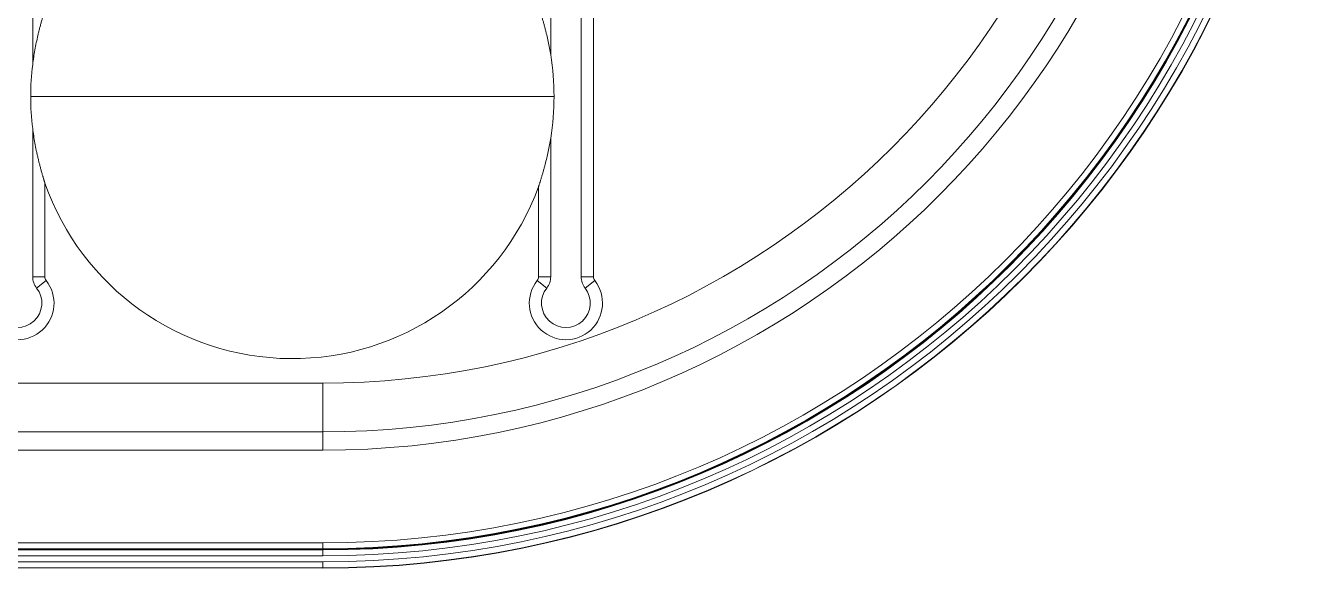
# Model space of a CAD drawing. Header units: millimetres. Extents: x 409 to 2276, y 1039 to 1674.
# Drawn here: x 1726.3 to 1831.8, y 1333.5 to 1378 of the extents above; entities that cross this region are included whole.
import ezdxf

# ---------------------------------------------------------------- set-up
doc = ezdxf.new("R2010")
doc.units = ezdxf.units.MM
doc.layers.add('粗实线层', color=7, linetype='Continuous', lineweight=35)

msp = doc.modelspace()

# ---------------------------------------------------------------- linework, layer by layer
at = {"layer": '粗实线层', "lineweight": 20}
for p, q in [((1769.3, 1375.577), (1769.3, 1390.762)), ((1771.8, 1357.382), (1771.8, 1390.762)), ((1772.8, 1357.382), (1772.8, 1390.762)), ((1726.838, 1374.772), (1726.838, 1387.865)), ((1726.679, 1372.161), (1748.126, 1372.161)), ((1769.574, 1372.161), (1748.126, 1372.161)), ((1726.838, 1357.382), (1726.838, 1369.55)), ((1769.3, 1368.745), (1769.3, 1357.382)), ((1727.838, 1357.382), (1727.838, 1365.062)), ((1768.3, 1364.744), (1768.3, 1357.382)), ((1806.914, 1358.373), (1806.953, 1358.334)), ((1726.838, 1357.382), (1727.838, 1357.382)), ((1769.3, 1357.382), (1768.3, 1357.382)), ((1771.8, 1357.382), (1772.8, 1357.382)), ((1727.16, 1356.455), (1727.945, 1357.073)), ((1768.979, 1356.455), (1768.193, 1357.073)), ((1772.122, 1356.455), (1772.907, 1357.073)), ((1610.626, 1348.661), (1750.626, 1348.661)), ((1750.626, 1348.661), (1750.626, 1344.661)), ((1610.626, 1344.661), (1750.626, 1344.661)), ((1610.626, 1344.661), (1750.626, 1344.661)), ((1750.626, 1344.661), (1750.626, 1343.161)), ((1750.626, 1343.161), (1610.626, 1343.161)), ((1750.626, 1335.557), (1610.626, 1335.557)), ((1750.626, 1335.083), (1610.626, 1335.083)), ((1750.626, 1335.557), (1750.626, 1335.058)), ((1750.626, 1335.058), (1610.626, 1335.058)), ((1750.626, 1335.003), (1610.626, 1335.003)), ((1610.626, 1334.978), (1750.626, 1334.978)), ((1750.626, 1334.503), (1610.626, 1334.503)), ((1750.626, 1335.058), (1750.626, 1335.003)), ((1750.626, 1334.503), (1750.626, 1335.003)), ((1610.626, 1334.005), (1750.626, 1334.005)), ((1610.626, 1333.505), (1750.626, 1333.505)), ((1750.626, 1334.005), (1750.626, 1333.505))]:
    msp.add_line(p, q, dxfattribs=at)
for centre, radius, start, end in [((1750.626, 1414.661), 70, 270, 0), ((1750.626, 1414.661), 79.579, 270, 0), ((1750.626, 1414.661), 79.683, 270, 0), ((1750.626, 1414.661), 81.183, 270, 0), ((1750.626, 1414.661), 66, 270, 0), ((1750.626, 1414.661), 80.657, 270, 0), ((1750.626, 1414.661), 81.157, 270, 0), ((1750.626, 1414.661), 70, 270, 0), ((1750.626, 1414.661), 79.659, 270, 0), ((1750.626, 1414.661), 80.158, 270, 0), ((1750.626, 1414.661), 79.104, 270, 0), ((1750.626, 1414.661), 71.5, 270, 0), ((1750.626, 1414.661), 79.603, 270, 0), ((1748.126, 1372.161), 21.448, 0, 9.16525), ((1748.126, 1372.161), 21.448, 173.00793, 180), ((1748.126, 1372.161), 21.448, 180, 186.99207), ((1748.126, 1372.161), 21.448, 350.83475, 0), ((1748.126, 1372.161), 21.494, 199.28489, 339.81272), ((1728.338, 1357.382), 1.5, 180, 218.21321), ((1728.338, 1357.382), 0.5, 180, 218.21321), ((1767.8, 1357.382), 0.5, 321.78679, 0), ((1767.8, 1357.382), 1.5, 321.78679, 0), ((1773.3, 1357.382), 1.5, 180, 218.21321), ((1773.3, 1357.382), 0.5, 180, 218.21321), ((1725.588, 1355.217), 3, 141.78679, 38.21321), ((1725.588, 1355.217), 2, 141.78679, 38.21321), ((1770.55, 1355.217), 3, 141.78679, 38.21321), ((1770.55, 1355.217), 2, 141.78679, 38.21321)]:
    msp.add_arc(centre, radius, start, end, dxfattribs=at)
for points, knots in [([(1769.3, 1375.577), (1769.271, 1375.76), (1769.239, 1375.942), (1769.171, 1376.306), (1769.135, 1376.487), (1769.058, 1376.848), (1769.018, 1377.028), (1768.954, 1377.297), (1768.933, 1377.387), (1768.888, 1377.565), (1768.866, 1377.655), (1768.819, 1377.832), (1768.796, 1377.921), (1768.748, 1378.097), (1768.723, 1378.185), (1768.674, 1378.359), (1768.649, 1378.446), (1768.611, 1378.575), (1768.598, 1378.618), (1768.573, 1378.703), (1768.56, 1378.745), (1768.521, 1378.871), (1768.496, 1378.954), (1768.458, 1379.075), (1768.445, 1379.114), (1768.427, 1379.173), (1768.421, 1379.192), (1768.408, 1379.231), (1768.402, 1379.25), (1768.385, 1379.305), (1768.373, 1379.341), (1768.357, 1379.392), (1768.351, 1379.409), (1768.341, 1379.441), (1768.336, 1379.456), (1768.327, 1379.485), (1768.323, 1379.498), (1768.317, 1379.517), (1768.316, 1379.522), (1768.312, 1379.534), (1768.311, 1379.539), (1768.306, 1379.553), (1768.304, 1379.561), (1768.301, 1379.573), (1768.3, 1379.577), (1768.3, 1379.579)], [0, 0, 0, 0, 0.125, 0.125, 0.25, 0.25, 0.375, 0.375, 0.4375, 0.4375, 0.5, 0.5, 0.5625, 0.5625, 0.625, 0.625, 0.6875, 0.6875, 0.71875, 0.71875, 0.75, 0.75, 0.8125, 0.8125, 0.84375, 0.84375, 0.859375, 0.859375, 0.875, 0.875, 0.90625, 0.90625, 0.921875, 0.921875, 0.9375, 0.9375, 0.953125, 0.953125, 0.9609375, 0.9609375, 0.96875, 0.96875, 0.984375, 0.984375, 1, 1, 1, 1]), ([(1727.838, 1379.26), (1727.838, 1379.258), (1727.837, 1379.253), (1727.834, 1379.242), (1727.833, 1379.238), (1727.83, 1379.228), (1727.829, 1379.222), (1727.824, 1379.204), (1727.82, 1379.191), (1727.813, 1379.168), (1727.811, 1379.16), (1727.806, 1379.144), (1727.803, 1379.135), (1727.795, 1379.109), (1727.79, 1379.091), (1727.778, 1379.053), (1727.772, 1379.033), (1727.76, 1378.993), (1727.754, 1378.973), (1727.741, 1378.931), (1727.735, 1378.91), (1727.715, 1378.845), (1727.702, 1378.801), (1727.675, 1378.711), (1727.662, 1378.666), (1727.621, 1378.529), (1727.594, 1378.435), (1727.554, 1378.293), (1727.541, 1378.246), (1727.514, 1378.15), (1727.501, 1378.101), (1727.461, 1377.956), (1727.436, 1377.858), (1727.385, 1377.663), (1727.36, 1377.566), (1727.312, 1377.37), (1727.289, 1377.271), (1727.22, 1376.976), (1727.176, 1376.778), (1727.095, 1376.381), (1727.056, 1376.181), (1726.985, 1375.781), (1726.952, 1375.58), (1726.891, 1375.177), (1726.863, 1374.975), (1726.838, 1374.772)], [0, 0, 0, 0, 0.015625, 0.015625, 0.0234375, 0.0234375, 0.03125, 0.03125, 0.046875, 0.046875, 0.0546875, 0.0546875, 0.0625, 0.0625, 0.078125, 0.078125, 0.09375, 0.09375, 0.109375, 0.109375, 0.125, 0.125, 0.15625, 0.15625, 0.1875, 0.1875, 0.25, 0.25, 0.28125, 0.28125, 0.3125, 0.3125, 0.375, 0.375, 0.4375, 0.4375, 0.5, 0.5, 0.625, 0.625, 0.75, 0.75, 0.875, 0.875, 1, 1, 1, 1]), ([(1726.838, 1369.55), (1726.863, 1369.348), (1726.891, 1369.145), (1726.952, 1368.742), (1726.985, 1368.54), (1727.057, 1368.139), (1727.095, 1367.939), (1727.157, 1367.639), (1727.178, 1367.539), (1727.222, 1367.34), (1727.244, 1367.241), (1727.29, 1367.044), (1727.314, 1366.946), (1727.362, 1366.751), (1727.387, 1366.653), (1727.437, 1366.46), (1727.462, 1366.364), (1727.514, 1366.172), (1727.541, 1366.077), (1727.594, 1365.889), (1727.621, 1365.795), (1727.655, 1365.68), (1727.662, 1365.657), (1727.675, 1365.611), (1727.682, 1365.588), (1727.702, 1365.521), (1727.715, 1365.477), (1727.735, 1365.412), (1727.741, 1365.391), (1727.754, 1365.349), (1727.76, 1365.328), (1727.772, 1365.288), (1727.778, 1365.269), (1727.79, 1365.231), (1727.795, 1365.213), (1727.803, 1365.187), (1727.806, 1365.179), (1727.811, 1365.162), (1727.813, 1365.154), (1727.82, 1365.132), (1727.824, 1365.118), (1727.829, 1365.1), (1727.83, 1365.095), (1727.833, 1365.085), (1727.835, 1365.076), (1727.837, 1365.07), (1727.838, 1365.065), (1727.838, 1365.063), (1727.838, 1365.062)], [0, 0, 0, 0, 0.125, 0.125, 0.25, 0.25, 0.375, 0.375, 0.4375, 0.4375, 0.5, 0.5, 0.5625, 0.5625, 0.625, 0.625, 0.6875, 0.6875, 0.75, 0.75, 0.8125, 0.8125, 0.828125, 0.828125, 0.84375, 0.84375, 0.875, 0.875, 0.890625, 0.890625, 0.90625, 0.90625, 0.921875, 0.921875, 0.9375, 0.9375, 0.9453125, 0.9453125, 0.953125, 0.953125, 0.96875, 0.96875, 0.9765625, 0.9765625, 0.984375, 0.9921875, 0.9921875, 1, 1, 1, 1]), ([(1768.3, 1364.744), (1768.3, 1364.745), (1768.301, 1364.749), (1768.303, 1364.758), (1768.304, 1364.762), (1768.307, 1364.77), (1768.308, 1364.774), (1768.312, 1364.789), (1768.316, 1364.8), (1768.323, 1364.825), (1768.328, 1364.839), (1768.335, 1364.861), (1768.337, 1364.869), (1768.342, 1364.884), (1768.345, 1364.892), (1768.352, 1364.916), (1768.358, 1364.933), (1768.374, 1364.985), (1768.386, 1365.021), (1768.404, 1365.077), (1768.41, 1365.097), (1768.422, 1365.135), (1768.429, 1365.155), (1768.447, 1365.214), (1768.46, 1365.254), (1768.498, 1365.375), (1768.524, 1365.458), (1768.575, 1365.626), (1768.6, 1365.711), (1768.638, 1365.841), (1768.651, 1365.884), (1768.676, 1365.972), (1768.689, 1366.015), (1768.726, 1366.146), (1768.75, 1366.234), (1768.798, 1366.41), (1768.821, 1366.498), (1768.89, 1366.764), (1768.935, 1366.941), (1769.019, 1367.298), (1769.059, 1367.477), (1769.135, 1367.837), (1769.171, 1368.018), (1769.239, 1368.381), (1769.271, 1368.562), (1769.3, 1368.745)], [0, 0, 0, 0, 0.015625, 0.015625, 0.0234375, 0.0234375, 0.03125, 0.03125, 0.046875, 0.046875, 0.0625, 0.0625, 0.0703125, 0.0703125, 0.078125, 0.078125, 0.09375, 0.09375, 0.125, 0.125, 0.140625, 0.140625, 0.15625, 0.15625, 0.1875, 0.1875, 0.25, 0.25, 0.3125, 0.3125, 0.34375, 0.34375, 0.375, 0.375, 0.4375, 0.4375, 0.5, 0.5, 0.625, 0.625, 0.75, 0.75, 0.875, 0.875, 1, 1, 1, 1])]:
    msp.add_open_spline(points, degree=3, knots=knots, dxfattribs=at)

doc.saveas('drawing.dxf')
